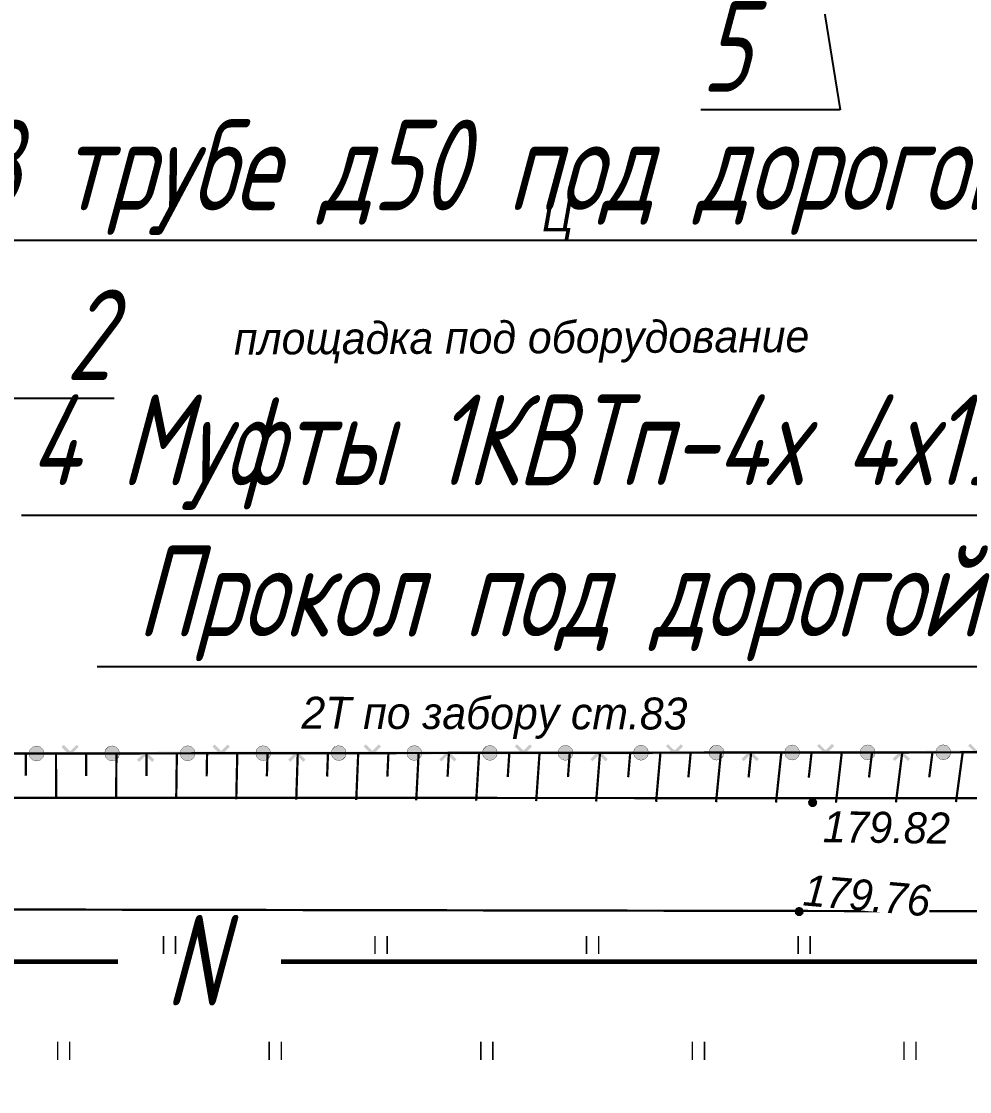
# Model space of a CAD drawing. Header units: millimetres. Extents: x 6735 to 13224, y -12144 to -9633.
# Drawn here: x 12347.1 to 12453.8, y -11418.1 to -11297.7 of the extents above; entities that cross this region are included whole.
import ezdxf
from ezdxf import colors
from ezdxf.entities.mleader import LeaderData, LeaderLine
from ezdxf.enums import TextEntityAlignment as Align
from ezdxf.math import Vec2, Vec3

# ---------------------------------------------------------------- set-up
doc = ezdxf.new("R2010")
doc.units = ezdxf.units.MM
for name, pattern in [('Cплошная', [0]), ('Cплошная_0.50', [0]), ('Штриховая 1.5-1.5_0.50', [1.5, 0.75, -0.75])]:
    doc.linetypes.add(name, pattern=pattern)
for name, color, linetype, lineweight in [('КаБель силовой (Вновь)', 1, 'Continuous', 60), ('Линия выноска', 137, 'Continuous', 25), ('Строительный', 251, 'Continuous', 13)]:
    doc.layers.add(name, color=color, linetype=linetype, lineweight=lineweight)
doc.styles.add('Simplex', font='simplex.shx', dxfattribs={"width": 0.7, "oblique": 15})
doc.styles.get("Standard").update_dxf_attribs({"font": 'arial.ttf'})

# ---------------------------------------------------------------- blocks, each defined once
blk = doc.blocks.new('2011 - 401 трава')
at = {"color": 7, "linetype": 'Continuous', "lineweight": 0, "const_width": 0.1, "flags": 128}
for points in [[(0, 0), (0, 1.2)], [(0.8, 0), (0.8, 1.2)]]:
    blk.add_lwpolyline(points, dxfattribs=at)
blk = doc.blocks.new('118 - 330 отм высот')
blk.add_hatch(color=7).paths.add_polyline_path([(0.098, 0.12), (0.002, 0.155), (-0.095, 0.121), (-0.146, 0.032), (-0.129, -0.069), (-0.05, -0.135), (0.052, -0.136), (0.131, -0.07), (0.149, 0.031)])
at = {"color": 7, "linetype": 'Continuous', "lineweight": 0, "const_width": 0.01, "flags": 128}
blk.add_lwpolyline([(0.098, 0.12), (0.002, 0.155), (-0.095, 0.121), (-0.146, 0.032), (-0.129, -0.069), (-0.05, -0.135), (0.052, -0.136), (0.131, -0.07), (0.149, 0.031), (0.098, 0.12)], close=True, dxfattribs=at)
blk = doc.blocks.new('22 - 107.1.1 столбы метал d-1.0')
blk.add_hatch(color=7).paths.add_polyline_path([(-0.00002, 0.5), (-0.25, 0.43302), (-0.43302, 0.25002), (-0.5, 0.00002), (-0.43302, -0.24998), (-0.25002, -0.433), (-0.00002, -0.5), (0.24998, -0.433), (0.433, -0.25), (0.5, 0), (0.433, 0.25), (0.25, 0.43302)])
at = {"color": 7, "linetype": 'Continuous', "lineweight": 0, "const_width": 0.02, "flags": 128}
blk.add_lwpolyline([(0, 0.5), (-0.25, 0.433013), (-0.433013, 0.25), (-0.5, 0), (-0.433013, -0.25), (-0.25, -0.433013), (0, -0.5), (0.25, -0.433013), (0.433013, -0.25), (0.5, 0), (0.433013, 0.25), (0.25, 0.433013), (0, 0.5)], close=True, dxfattribs=at)
blk = doc.blocks.new('_DotBlank')
at = {"color": 0, "linetype": 'ByBlock', "lineweight": -2}
blk.add_line((-0.5, 0), (-1, 0), dxfattribs=at)
blk.add_circle((0, 0), 0.5, dxfattribs=at)
blk = doc.blocks.new('_Oblique')
at = {"color": 0, "lineweight": -2}
blk.add_line((-0.5, -0.5), (0.5, 0.5), dxfattribs=at)

msp = doc.modelspace()

# ---------------------------------------------------------------- hatches: boundary and pattern name
at = {"layer": 'Строительный'}
for points in [[(12343.68188, -11380.28388), (12343.36306, -11380.60354), (12343.12289, -11380.84433), (12343.36368, -11381.08449), (12343.97241, -11380.47418), (12344.09249, -11380.35378), (12344.8232, -11381.0826), (12345.06337, -11380.84181), (12344.50292, -11380.28281), (12348.3424, -11380.27782), (12348.34196, -11379.93774), (12344.09196, -11379.94327), (12340.08472, -11379.94847), (12336.00248, -11379.95379), (12336.32131, -11379.63413), (12336.56148, -11379.39334), (12336.32069, -11379.15317), (12335.71196, -11379.76349), (12335.59188, -11379.88388), (12334.86116, -11379.15507), (12334.621, -11379.39586), (12335.18145, -11379.95485), (12331.34197, -11379.95985), (12331.34241, -11380.29993), (12335.59241, -11380.2944), (12340.08516, -11380.28856)], [(12360.68187, -11380.26177), (12360.36304, -11380.58143), (12360.12288, -11380.82222), (12360.36367, -11381.06238), (12360.9724, -11380.45207), (12361.09248, -11380.33167), (12361.82319, -11381.06049), (12362.06335, -11380.8197), (12361.50291, -11380.26071), (12365.34238, -11380.25571), (12365.34194, -11379.91563), (12361.09195, -11379.92116), (12357.08471, -11379.92637), (12353.00247, -11379.93168), (12353.3213, -11379.61202), (12353.56146, -11379.37123), (12353.32068, -11379.13107), (12352.71194, -11379.74138), (12352.59186, -11379.86177), (12351.86115, -11379.13296), (12351.62099, -11379.37375), (12352.18143, -11379.93275), (12348.34196, -11379.93774), (12348.3424, -11380.27782), (12352.5924, -11380.27229), (12357.08515, -11380.26645)], [(12377.68186, -11380.23966), (12377.36303, -11380.55932), (12377.12286, -11380.80011), (12377.36365, -11381.04028), (12377.97239, -11380.42996), (12378.09247, -11380.30956), (12378.82317, -11381.03838), (12379.06334, -11380.79759), (12378.50289, -11380.2386), (12382.34237, -11380.2336), (12382.34193, -11379.89352), (12378.09193, -11379.89905), (12374.08469, -11379.90426), (12370.00246, -11379.90957), (12370.32128, -11379.58991), (12370.56145, -11379.34912), (12370.32066, -11379.10896), (12369.71193, -11379.71927), (12369.59185, -11379.83967), (12368.86114, -11379.11085), (12368.62097, -11379.35164), (12369.18142, -11379.91064), (12365.34194, -11379.91563), (12365.34238, -11380.25571), (12369.59238, -11380.25018), (12374.08513, -11380.24434)], [(12394.68184, -11380.21756), (12394.36301, -11380.53722), (12394.12285, -11380.778), (12394.36364, -11381.01817), (12394.97237, -11380.40785), (12395.09245, -11380.28745), (12395.82316, -11381.01627), (12396.06332, -11380.77548), (12395.82267, -11380.64138), (12395.12642, -11380.25339), (12395.21271, -11380.30148), (12396.06332, -11380.77548), (12395.50288, -11380.21649), (12399.34235, -11380.2115), (12399.34191, -11379.87141), (12395.09192, -11379.87694), (12391.08468, -11379.88215), (12387.00244, -11379.88746), (12387.32127, -11379.5678), (12387.56143, -11379.32701), (12387.32064, -11379.08685), (12386.71192, -11379.69716), (12386.59183, -11379.81756), (12385.86112, -11379.08875), (12385.62096, -11379.32954), (12385.86161, -11379.46363), (12386.55786, -11379.85162), (12386.47158, -11379.80354), (12385.62096, -11379.32954), (12386.18141, -11379.88853), (12382.34193, -11379.89352), (12382.34237, -11380.2336), (12386.59237, -11380.22808), (12391.08512, -11380.22223)], [(12411.68183, -11380.19545), (12411.363, -11380.5151), (12411.12283, -11380.75589), (12411.36363, -11380.99606), (12411.97235, -11380.38574), (12412.09244, -11380.26535), (12412.82315, -11380.99416), (12413.06331, -11380.75337), (12412.50286, -11380.19438), (12416.34234, -11380.18938), (12416.3419, -11379.8493), (12412.0919, -11379.85483), (12408.08466, -11379.86004), (12404.00243, -11379.86535), (12404.32126, -11379.54569), (12404.56142, -11379.3049), (12404.32063, -11379.06474), (12403.7119, -11379.67505), (12403.59182, -11379.79545), (12402.86111, -11379.06664), (12402.62094, -11379.30742), (12403.18139, -11379.86642), (12399.34191, -11379.87141), (12399.34235, -11380.2115), (12403.59235, -11380.20597), (12408.0851, -11380.20013)], [(12428.68181, -11380.17334), (12428.36298, -11380.49299), (12428.12282, -11380.73378), (12428.36361, -11380.97395), (12428.97234, -11380.36363), (12429.09242, -11380.24324), (12429.82313, -11380.97205), (12430.0633, -11380.73126), (12429.50285, -11380.17227), (12433.34233, -11380.16727), (12433.34189, -11379.82719), (12429.09189, -11379.83272), (12425.08465, -11379.83793), (12421.00241, -11379.84324), (12421.32124, -11379.52358), (12421.56141, -11379.28279), (12421.32062, -11379.04263), (12420.71188, -11379.65295), (12420.5918, -11379.77334), (12419.86109, -11379.04453), (12419.62093, -11379.28531), (12420.18138, -11379.84431), (12416.3419, -11379.8493), (12416.34234, -11380.18938), (12420.59234, -11380.18386), (12425.08509, -11380.17802)], [(12445.6818, -11380.15123), (12445.36297, -11380.47089), (12445.12281, -11380.71168), (12445.36359, -11380.95184), (12445.97233, -11380.34152), (12446.09241, -11380.22113), (12446.82312, -11380.94994), (12447.06328, -11380.70915), (12446.50283, -11380.15016), (12450.34231, -11380.14517), (12450.34187, -11379.80508), (12446.09187, -11379.81061), (12442.08463, -11379.81582), (12438.0024, -11379.82113), (12438.32123, -11379.50147), (12438.56139, -11379.26069), (12438.3206, -11379.02052), (12437.71187, -11379.63084), (12437.59179, -11379.75123), (12436.86108, -11379.02242), (12436.62092, -11379.26321), (12437.18136, -11379.8222), (12433.34189, -11379.82719), (12433.34233, -11380.16727), (12437.59232, -11380.16175), (12442.08508, -11380.15591)], [(12462.68178, -11380.12912), (12462.36296, -11380.44878), (12462.12279, -11380.68957), (12462.36358, -11380.92973), (12462.97231, -11380.31941), (12463.0924, -11380.19902), (12463.8231, -11380.92783), (12464.06327, -11380.68704), (12463.50282, -11380.12805), (12467.3423, -11380.12306), (12467.34185, -11379.78297), (12463.09186, -11379.7885), (12459.08462, -11379.79371), (12455.00239, -11379.79902), (12455.32121, -11379.47936), (12455.56137, -11379.23857), (12455.32059, -11378.99841), (12454.71186, -11379.60873), (12454.59177, -11379.72912), (12453.86107, -11379.00031), (12453.6209, -11379.2411), (12454.18135, -11379.80009), (12450.34187, -11379.80508), (12450.34231, -11380.14517), (12454.59231, -11380.13964), (12459.08506, -11380.1338)]]:
    msp.add_hatch(color=7, dxfattribs=at).paths.add_polyline_path(points)

# ---------------------------------------------------------------- linework, layer by layer
at = {"layer": 'КаБель силовой (Вновь)'}
for p, q in [((12357.95018, -11403.54331), (12188.25254, -11403.54331)), ((12503.70447, -11403.54331), (12376.3336, -11403.54331))]:
    msp.add_line(p, q, dxfattribs=at)
at = {"layer": 'Строительный', "color": 7, "linetype": 'Cплошная_0.50', "lineweight": 0, "const_width": 0.255, "flags": 128}
msp.add_lwpolyline([(12322.10792, -11380.1419), (12490.25024, -11379.92322)], dxfattribs=at)
at = {"layer": 'Строительный', "color": 7, "linetype": 'Cплошная', "lineweight": 0, "const_width": 0.255, "flags": 128}
for points in [[(12347.6079, -11380.10873), (12347.631, -11382.61869)], [(12351.00789, -11380.10431), (12351.03095, -11385.14844)], [(12354.40789, -11380.09989), (12354.40773, -11382.63407)], [(12357.80789, -11380.09547), (12357.78397, -11385.18804)], [(12361.20788, -11380.09105), (12361.18401, -11382.64944)], [(12364.60788, -11380.08663), (12364.53609, -11385.22764)], [(12368.00788, -11380.0822), (12367.95984, -11382.66482)], [(12371.40788, -11380.07778), (12371.2873, -11385.26723)], [(12374.80787, -11380.07336), (12374.73521, -11382.68019)], [(12378.20787, -11380.06894), (12378.03758, -11385.30681)], [(12381.60787, -11380.06452), (12381.51012, -11382.69556)], [(12385.00786, -11380.06009), (12384.78695, -11385.34639)], [(12388.40786, -11380.05567), (12388.28457, -11382.71092)], [(12391.80786, -11380.05125), (12391.53537, -11385.38596)], [(12395.20786, -11380.04683), (12395.05854, -11382.72629)], [(12398.60785, -11380.04241), (12398.28285, -11385.42553)], [(12402.00785, -11380.03799), (12401.83204, -11382.74165)], [(12405.40785, -11380.03356), (12405.02938, -11385.46509)], [(12408.80784, -11380.02914), (12408.60506, -11382.757)], [(12412.20784, -11380.02472), (12411.77493, -11385.50465)], [(12415.60784, -11380.0203), (12415.37759, -11382.77236)], [(12419.00784, -11380.01588), (12418.51951, -11385.5442)], [(12422.40783, -11380.01145), (12422.14963, -11382.78771)], [(12425.80783, -11380.00703), (12425.2631, -11385.58374)], [(12429.20783, -11380.00261), (12428.92118, -11382.80306)], [(12432.60782, -11379.99819), (12432.0057, -11385.62328)], [(12436.00782, -11379.99377), (12435.69222, -11382.81841)], [(12439.40782, -11379.98935), (12438.75038, -11385.6362)], [(12442.80781, -11379.98492), (12442.46643, -11382.80336)], [(12446.20781, -11379.9805), (12445.49979, -11385.6074)], [(12449.60781, -11379.97608), (12449.2412, -11382.78454)], [(12453.0078, -11379.97166), (12452.24944, -11385.5786)]]:
    msp.add_lwpolyline(points, dxfattribs=at)
at = {"layer": 'Строительный', "color": 7, "linetype": 'Штриховая 1.5-1.5_0.50', "lineweight": 0, "ltscale": 2, "const_width": 0.255, "flags": 128}
for points in [[(12143.7794, -11384.68029), (12165.87432, -11384.84319), (12174.52401, -11384.90696), (12187.96924, -11385.00608), (12522.74119, -11385.16898)], [(12552.52685, -11398.0383), (12178.44197, -11397.34724), (12155.41071, -11396.91337), (12147.35481, -11396.87452), (12143.04696, -11396.99392), (12141.82936, -11397.15649), (12140.58815, -11397.45015), (12139.31487, -11397.87682), (12137.99486, -11398.44136), (12135.81692, -11399.60417), (12133.25631, -11401.23804), (12131.52636, -11402.42584), (12128.70163, -11404.33592), (12128.06129, -11404.7475), (12121.87719, -11408.77362), (12116.89697, -11412.14775), (12112.47379, -11415.29012), (12107.52552, -11419.05422), (12105.42538, -11420.77604), (12103.57838, -11422.38795), (12099.30794, -11426.4311), (12093.946, -11431.80655), (12088.26834, -11437.71801), (12082.55666, -11443.85628), (12077.17256, -11449.84426), (12072.83476, -11454.89603), (12068.94557, -11459.6858), (12065.28175, -11464.42493), (12061.63006, -11469.41224), (12058.22147, -11474.35729), (12054.88482, -11479.53449), (12051.81196, -11484.67483), (12048.20645, -11490.76944), (12044.17163, -11497.56875), (12041.61373, -11502.03309), (12039.37624, -11506.11329), (12037.37959, -11509.95466), (12035.60418, -11513.59581), (12033.5698, -11518.15885), (12031.88607, -11522.45069), (12030.5456, -11526.49025), (12029.54562, -11530.2861), (12028.71991, -11534.62949), (12027.91822, -11540.23329), (12027.15235, -11547.01661), (12026.44037, -11554.82056), (12025.89016, -11562.1317), (12025.41266, -11569.78557), (12025.02614, -11577.49092), (12024.75015, -11584.8611), (12024.60044, -11591.43743), (12024.58208, -11596.93229), (12024.69584, -11601.06235), (12024.93692, -11603.65924), (12025.13225, -11604.53455), (12025.42398, -11605.41388), (12025.81181, -11606.29632), (12026.29526, -11607.18078), (12026.87391, -11608.0664), (12027.54666, -11608.9514), (12028.31231, -11609.83419), (12029.16913, -11610.71279), (12030.7856, -11612.15499), (12032.63186, -11613.56613), (12034.68681, -11614.92987), (12036.91172, -11616.2204), (12038.85396, -11617.21585), (12040.82525, -11618.11247), (12042.76202, -11618.88115), (12044.57136, -11619.48482), (12046.12303, -11619.85464), (12047.76518, -11620.06724), (12049.50523, -11620.12363), (12051.35466, -11620.0242), (12053.00871, -11619.81895), (12054.76559, -11619.50078), (12056.64409, -11619.06639), (12058.6823, -11618.50704), (12061.8769, -11617.49718), (12066.28212, -11615.96162)]]:
    msp.add_lwpolyline(points, dxfattribs=at)

# ---------------------------------------------------------------- block references
at = {"layer": 'Строительный', "color": 7, "xscale": 1.699999999999851, "yscale": 1.699999999999851, "zscale": 3.4, "rotation": 90.07451499997465}
for p in [(12348.82109, -11380.10716), (12357.32075, -11380.0961), (12365.8204, -11380.08505), (12374.32005, -11380.074), (12382.81971, -11380.06294), (12391.31936, -11380.05189), (12399.81902, -11380.04083), (12408.31867, -11380.02978), (12416.81833, -11380.01872), (12425.31798, -11380.00767), (12433.81763, -11379.99662), (12442.31729, -11379.98556), (12450.81694, -11379.97451)]:
    msp.add_blockref('22 - 107.1.1 столбы метал d-1.0', p, dxfattribs=at)
at = {"layer": 'Строительный', "color": 7, "zscale": 3.4}
for name, p, xscale, yscale in [('118 - 330 отм высот', (12436.12105, -11385.64741, 611.388), 3.4, 3.4), ('118 - 330 отм высот', (12434.60568, -11397.9027, 611.184), 3.4, 3.4), ('2011 - 401 трава', (12363.09612, -11402.67934), 1.7, 1.7), ('2011 - 401 трава', (12386.89612, -11402.67934), 1.7, 1.7), ('2011 - 401 трава', (12410.69612, -11402.67934), 1.7, 1.7), ('2011 - 401 трава', (12434.49612, -11402.67934), 1.7, 1.7), ('2011 - 401 трава', (12351.19612, -11414.57934), 1.7, 1.7), ('2011 - 401 трава', (12374.99612, -11414.57934), 1.7, 1.7), ('2011 - 401 трава', (12398.79612, -11414.57934), 1.7, 1.7), ('2011 - 401 трава', (12422.59612, -11414.57934), 1.7, 1.7), ('2011 - 401 трава', (12446.39612, -11414.57934), 1.7, 1.7)]:
    msp.add_blockref(name, p, dxfattribs=dict(at, xscale=xscale, yscale=yscale))

# ---------------------------------------------------------------- texts
at = {"layer": 'КаБель силовой (Вновь)', "style": 'Simplex', "oblique": 15, "width": 0.7}
msp.add_text('N', height=10.2, dxfattribs=at).set_placement((12366.47154, -11403.39789), align=Align.MIDDLE_CENTER)
at = {"layer": 'Строительный', "color": 7, "bg_fill": 3, "box_fill_scale": 1, "bg_fill_color": 256}
for s, insert, char_height, attachment_point, rotation, bg_fill_transparency in [('{\\fBm431|c1|b0|i1;\\l\\C0;Ц}', (12405.68514, -11317.7818), 3.5970912, 1, 0.0208499, 0), ('{\\fBm431|c1|b0|i1;\\l\\C0;площадка под оборудование}', (12371.02641, -11331.6376), 3.5970912, 1, 0.2553452, 0), ('{\\fD431|c1|b0|i1;\\l\\C0;179.82}', (12437.27662, -11388.35543), 3.4976004, 4, 359.2721521, 6332)]:
    msp.add_mtext(s, dxfattribs=dict(at, insert=insert, char_height=char_height, attachment_point=attachment_point, rotation=rotation, bg_fill_transparency=bg_fill_transparency))

# ---------------------------------------------------------------- leaders
at = {"layer": 'Линия выноска'}
ml = msp.add_multileader_mtext('Standard', dxfattribs=at)
ml.set_content('5', color=2, style='Simplex')
ml.set_leader_properties()
ml.set_arrow_properties(name='DOTBLANK')
ml.build(insert=Vec2(0, 0))
ml.multileader.update_dxf_attribs({"text_left_attachment_type": 6, "text_right_attachment_type": 6, "dogleg_length": 1, "arrow_head_size": 5.1})
ctx = ml.context
ctx.base_point, ctx.char_height, ctx.arrow_head_size, ctx.landing_gap_size, ctx.plane_origin = Vec3(12415.91669, -11307.69351), 10.2, 5.1, 6.8, Vec3(12423.10596, -11305.65129)
ctx.left_attachment, ctx.right_attachment, ctx.text_align_type = 6, 6, 2
notes = []
notes.append((ctx, [(1, (1, 1, 0), (12439.20919, -11307.69351), (-1, 0), 3.4, [(0, [(12432.49047, -11265.51169)], 0, [])])]))
ctx.mtext.insert, ctx.mtext.alignment, ctx.mtext.flow_direction = Vec3(12429.00919, -11295.45351), 3, 5
ml = msp.add_multileader_mtext('Standard', dxfattribs=at)
ml.set_content('2', color=2, style='Simplex')
ml.set_leader_properties()
ml.set_arrow_properties(name='DOTBLANK')
ml.build(insert=Vec2(0, 0))
ml.multileader.update_dxf_attribs({"text_left_attachment_type": 6, "text_right_attachment_type": 6, "dogleg_length": 1, "arrow_head_size": 5.1})
ctx = ml.context
ctx.base_point, ctx.char_height, ctx.arrow_head_size, ctx.landing_gap_size, ctx.plane_origin = Vec3(12345.30656, -11340.14432), 10.2, 5.1, 6.8, Vec3(12065.96004, -11336.74432)
ctx.left_attachment, ctx.right_attachment = 6, 6
notes.append((ctx, [(1, (1, 1, 0), (12341.90656, -11340.14432), (1, 0), 3.4, [(0, [(12313.62208, -11351.56544)], 0, [])])]))
ctx.mtext.insert, ctx.mtext.flow_direction = Vec3(12352.10656, -11327.90432), 5
for ctx, leaders in notes:
    for number, flags, end, landing, length, lines in leaders:
        leader = LeaderData()
        leader.index, (leader.has_last_leader_line, leader.has_dogleg_vector, leader.attachment_direction) = number, flags
        leader.last_leader_point, leader.dogleg_vector, leader.dogleg_length = Vec3(end), Vec3(landing), length
        for number, points, colour, breaks in lines:
            line = LeaderLine()
            line.index, line.vertices, line.color, line.breaks = number, Vec3.list(points), colors.encode_raw_color(colour), breaks
            leader.lines.append(line)
        ctx.leaders.append(leader)

# ---------------------------------------------------------------- next in the draw order: texts
at = {"layer": 'Строительный', "color": 7, "bg_fill": 3, "box_fill_scale": 1, "bg_fill_color": 256}
for s, insert, char_height, attachment_point, rotation, bg_fill_transparency in [('{\\fBm431|c1|b0|i1;\\l\\C0;2Т по забору ст.83}', (12378.62994, -11373.72097), 3.5970912, 1, 359.868867, 0), ('{\\fD431|c1|b0|i1;\\l\\C0;179.76}', (12435.1025, -11395.46615), 3.4976004, 4, 354.9305731, 7411835)]:
    msp.add_mtext(s, dxfattribs=dict(at, insert=insert, char_height=char_height, attachment_point=attachment_point, rotation=rotation, bg_fill_transparency=bg_fill_transparency))

# ---------------------------------------------------------------- next in the draw order: leaders
at = {"layer": 'Линия выноска'}
ml = msp.add_multileader_mtext('Standard', dxfattribs=at)
ml.set_content('В трубе д50 под дорогой', color=2, style='Simplex')
ml.set_leader_properties()
ml.set_arrow_properties(name='OBLIQUE')
ml.build(insert=Vec2(0, 0))
ml.multileader.update_dxf_attribs({"text_left_attachment_type": 6, "text_right_attachment_type": 6, "dogleg_length": 1, "arrow_head_size": 3.4})
ctx = ml.context
ctx.base_point, ctx.char_height, ctx.arrow_head_size, ctx.landing_gap_size, ctx.plane_origin = Vec3(12303.14657, -11322.39301), 10.2, 3.4, 6.8, Vec3(12412.00504, -11361.22567)
ctx.left_attachment, ctx.right_attachment, ctx.text_align_type = 6, 6, 2
notes = []
notes.append((ctx, [(1, (1, 1, 0), (12470.04921, -11322.39301), (-1, 0), 3.4, [(0, [(12477.67018, -11279.85814)], 0, [])])]))
ctx.mtext.insert, ctx.mtext.alignment, ctx.mtext.flow_direction = Vec3(12459.84921, -11308.79301), 3, 5
ml = msp.add_multileader_mtext('Standard', dxfattribs=at)
ml.set_content('4 Муфты 1КВТп-4х 4х150', color=2, style='Simplex')
ml.set_leader_properties()
ml.set_arrow_properties(name='OBLIQUE')
ml.build(insert=Vec2(0, 0))
ml.multileader.update_dxf_attribs({"text_left_attachment_type": 6, "text_right_attachment_type": 6, "dogleg_length": 1, "arrow_head_size": 3.4})
ctx = ml.context
ctx.base_point, ctx.char_height, ctx.arrow_head_size, ctx.landing_gap_size, ctx.plane_origin = Vec3(12312.73896, -11353.32409), 10.2, 3.4, 6.8, Vec3(12415.79625, -11399.25779)
ctx.left_attachment, ctx.right_attachment, ctx.text_align_type = 6, 6, 2
notes.append((ctx, [(1, (1, 1, 0), (12473.84043, -11353.32409), (-1, 0), 3.4, [(0, [(12502.87091, -11363.90331)], 0, [])])]))
ctx.mtext.insert, ctx.mtext.alignment, ctx.mtext.flow_direction = Vec3(12463.64043, -11339.72409), 3, 5
ml = msp.add_multileader_mtext('Standard', dxfattribs=at)
ml.set_content('Прокол под дорогой', color=2, style='Simplex')
ml.set_leader_properties()
ml.set_arrow_properties(name='OBLIQUE')
ml.build(insert=Vec2(0, 0))
ml.multileader.update_dxf_attribs({"text_left_attachment_type": 6, "text_right_attachment_type": 6, "dogleg_length": 1, "arrow_head_size": 3.4})
ctx = ml.context
ctx.base_point, ctx.char_height, ctx.arrow_head_size, ctx.landing_gap_size, ctx.plane_origin = Vec3(12333.56985, -11370.35648), 10.2, 3.4, 6.8, Vec3(12407.06832, -11409.18914)
ctx.left_attachment, ctx.right_attachment, ctx.text_align_type = 6, 6, 2
notes.append((ctx, [(1, (1, 1, 0), (12465.11249, -11370.35648), (-1, 0), 3.4, [(0, [(12501.44174, -11387.28489)], 0, [])])]))
ctx.mtext.insert, ctx.mtext.alignment, ctx.mtext.flow_direction = Vec3(12454.91249, -11356.75648), 3, 5
for ctx, leaders in notes:
    for number, flags, end, landing, length, lines in leaders:
        leader = LeaderData()
        leader.index, (leader.has_last_leader_line, leader.has_dogleg_vector, leader.attachment_direction) = number, flags
        leader.last_leader_point, leader.dogleg_vector, leader.dogleg_length = Vec3(end), Vec3(landing), length
        for number, points, colour, breaks in lines:
            line = LeaderLine()
            line.index, line.vertices, line.color, line.breaks = number, Vec3.list(points), colors.encode_raw_color(colour), breaks
            leader.lines.append(line)
        ctx.leaders.append(leader)

doc.saveas('drawing.dxf')
